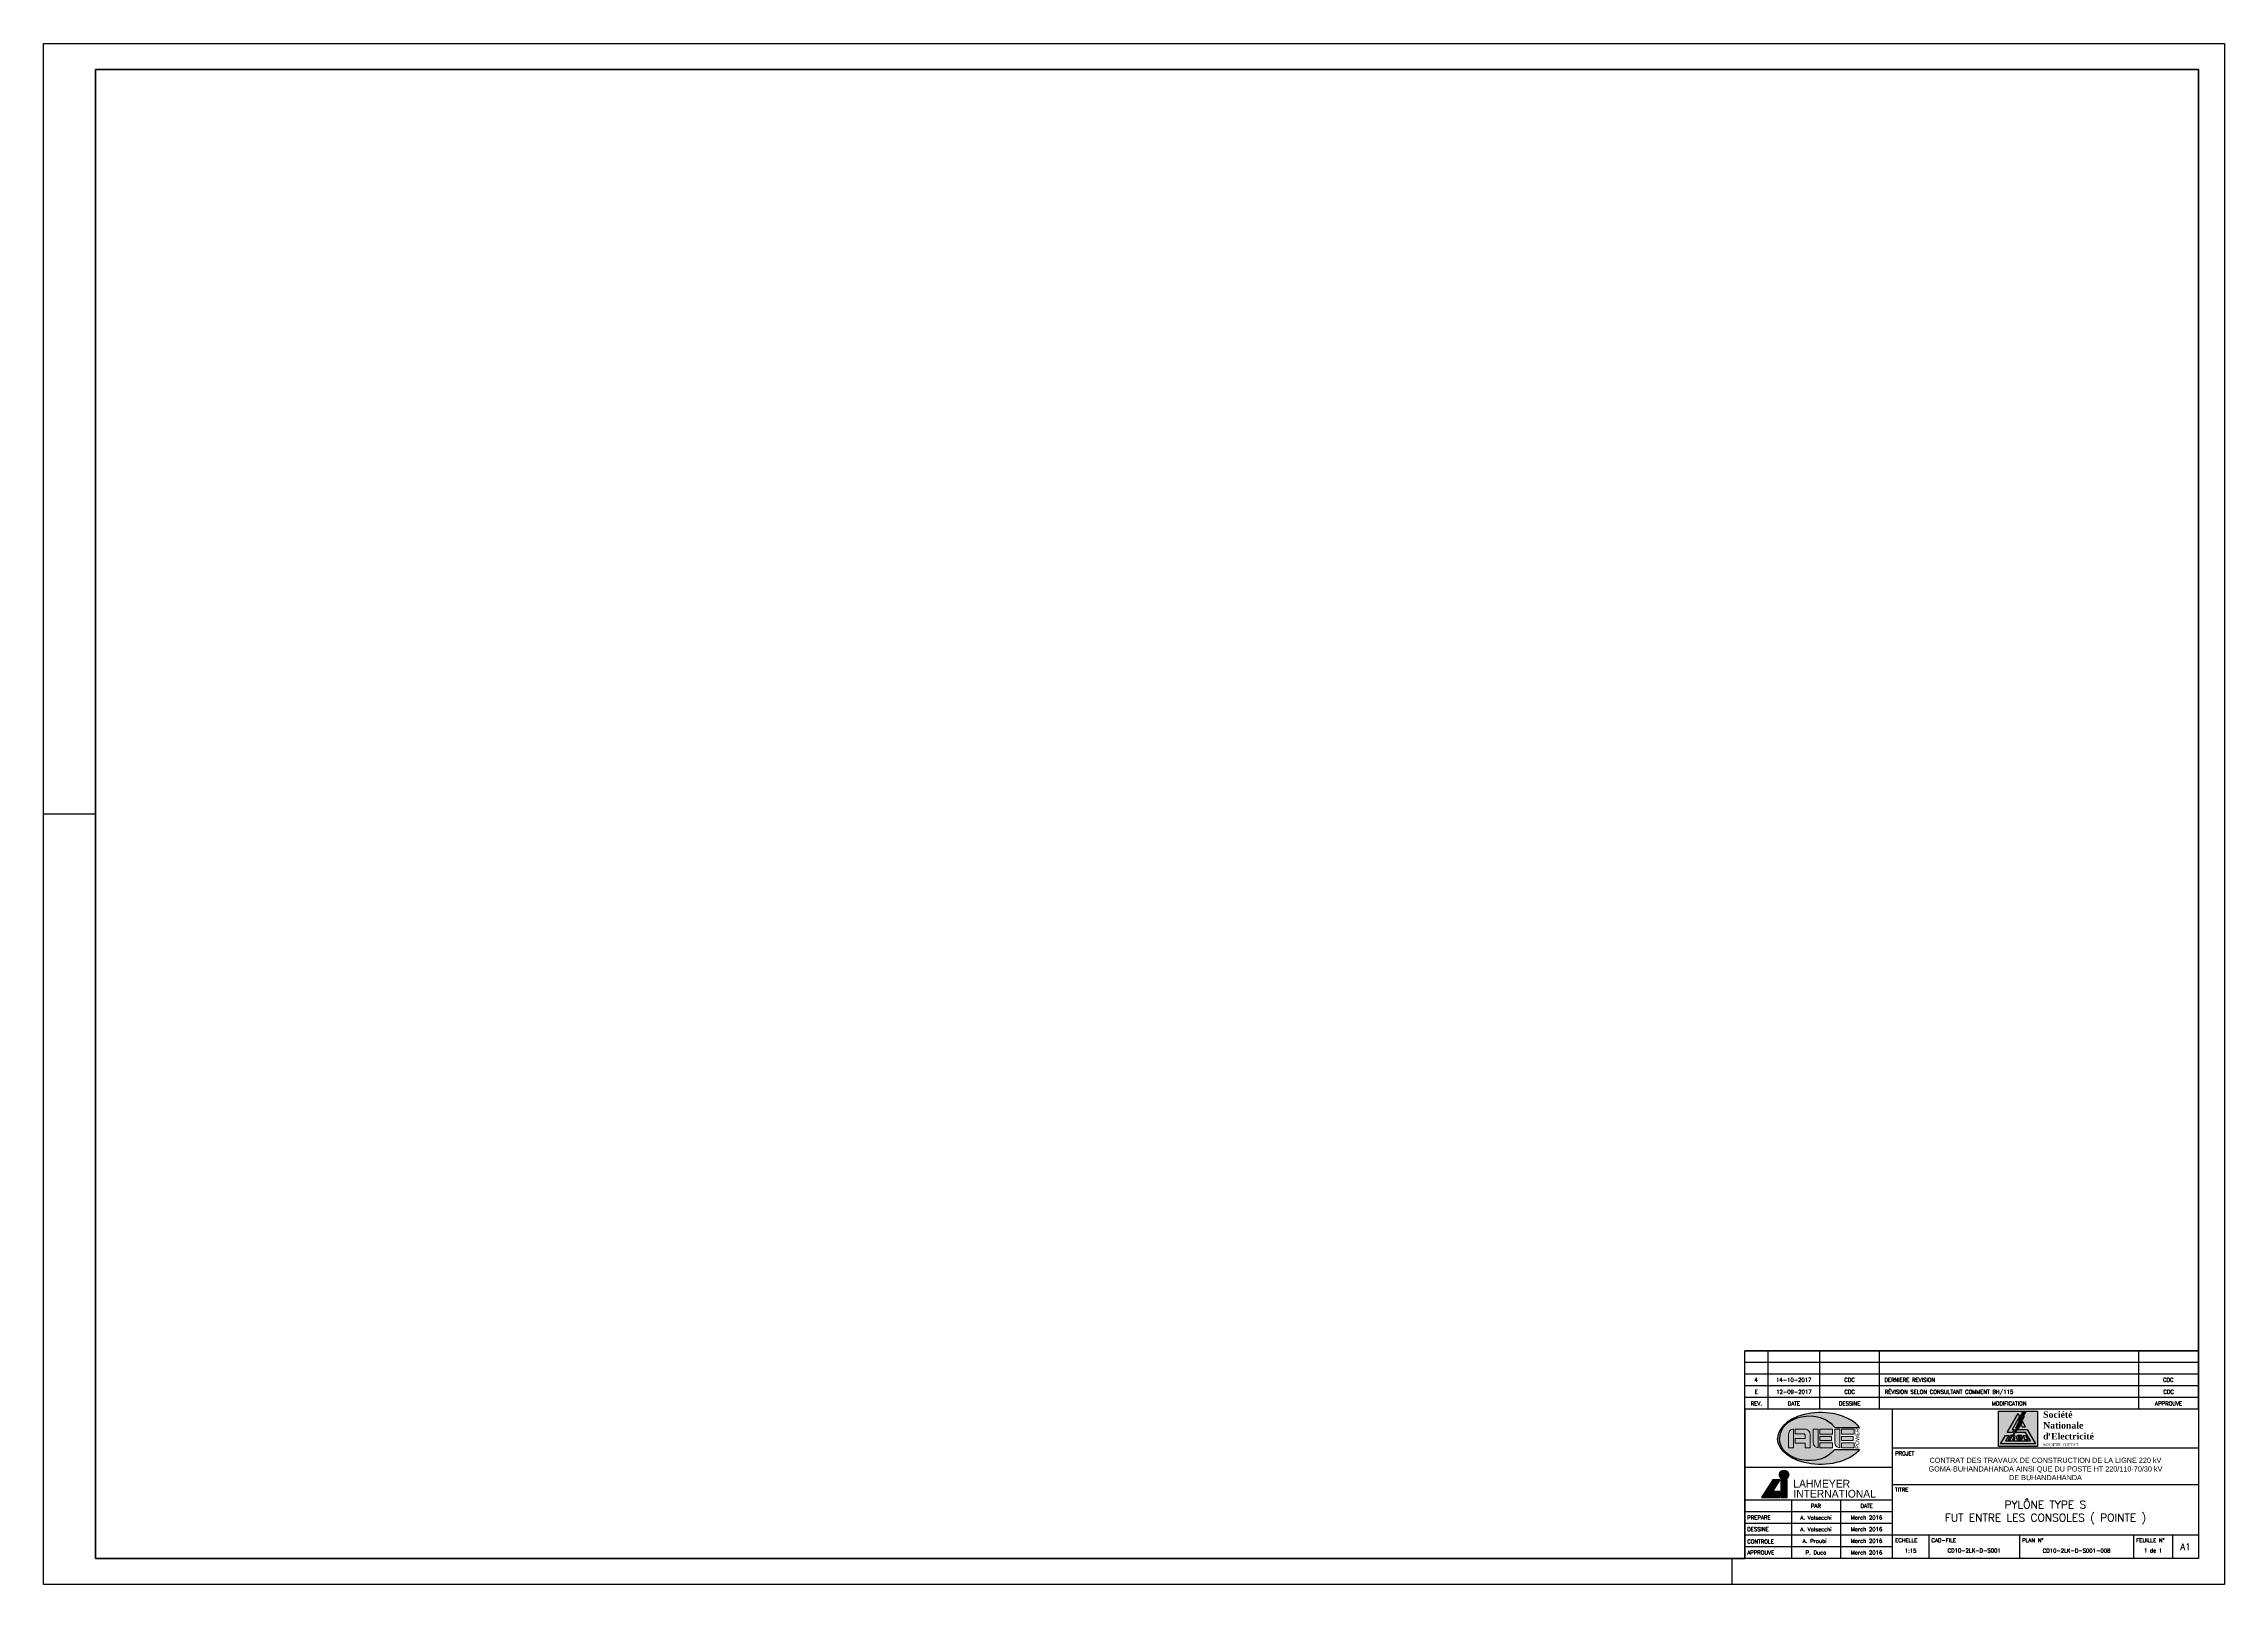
# Paper-space layout 'Layout1' of a CAD drawing. Header units: feet, sheet in millimetres. Extents: x 14 to 855, y 2 to 596.
# The model-space entities are those that its viewports show. They can reach past a viewport. Long polylines and large blocks are cut down to what shows.
import ezdxf
from ezdxf.enums import TextEntityAlignment as Align

# ---------------------------------------------------------------- set-up
doc = ezdxf.new("R2010")
doc.units = ezdxf.units.FT
doc.header["$LTSCALE"] = 150
doc.header["$MEASUREMENT"] = 0
for name, color, linetype in [('LS', 7, 'CONTINUOUS'), ('SELLO', 7, 'CONTINUOUS'), ('SELLO-MODIFI', 7, 'CONTINUOUS')]:
    doc.layers.add(name, color=color, linetype=linetype)
doc.styles.add('ARIAL', font='arial.ttf')
doc.styles.add('ROMANS', font='romans.shx', dxfattribs={"height": 2.5})
doc.styles.add('SWIS', font='swissl.ttf')
doc.styles.add('TIMES', font='times.ttf')
doc.styles.add('TIMESNEGRITA', font='timesbd.ttf')

# ---------------------------------------------------------------- blocks, each defined once
blk = doc.blocks.new('LOGO SNEL')
at = {"layer": 'SELLO'}
h = blk.add_hatch(color=170, dxfattribs=at)
h.paths.add_polyline_path([(-3.08, 6.8), (-18.08, 6.8), (-18.08, -6.8), (-3.08, -6.8)])
h.paths.add_polyline_path([(-7.65, 0.74), (-8.92, 0.74), (-9.49, 1.73), (-8.86, 2.83)], flags=16)
h.paths.add_polyline_path([(-8.27, 4.7), (-10.07, 1.41), (-9.68, 1.41), (-10.97, -0.35), (-7.02, -0.35), (-3.86, -5.82), (-17.3, -5.82), (-15.41, -2.54), (-14.14, -2.54), (-15.41, -4.72), (-5.76, -4.72), (-7.65, -1.44), (-11.77, -1.44), (-12.42, -2.33), (-11.14, 0.17), (-11.49, 0.35), (-10.07, 3.14), (-10.42, 3.31), (-8.86, 6.38), (-7.61, 6.48), (-8.59, 4.7)], flags=16)
h.paths.add_polyline_path([(-9.95, 4.72), (-12.88, -0.35), (-12.1, -0.35), (-12.73, -1.44), (-14.78, -1.44), (-10.58, 5.82)], flags=16)
h.paths.add_polyline_path([(-7.7, -2.54), (-6.81, -4.26), (-7.9, -4.26), (-8.53, -2.54)], flags=16)
h.paths.add_polyline_path([(-9.03, -2.9), (-8.93, -3.09), (-8.86, -3.32), (-8.85, -3.52), (-10.41, -3.52), (-10.38, -3.67), (-10.3, -3.76), (-10.29, -3.77), (-10.2, -3.81), (-10.08, -3.83), (-9.99, -3.84), (-9.86, -3.83), (-9.77, -3.8), (-9.67, -3.74), (-9.65, -3.71), (-8.86, -3.71), (-8.93, -3.87), (-9.08, -4.03), (-9.28, -4.14), (-9.49, -4.2), (-9.66, -4.23), (-9.86, -4.25), (-10.11, -4.26), (-10.37, -4.23), (-10.59, -4.18), (-10.79, -4.09), (-10.93, -3.99), (-11.07, -3.83), (-11.15, -3.62), (-11.17, -3.41), (-11.16, -3.21), (-11.09, -3), (-10.99, -2.87), (-10.89, -2.77), (-10.75, -2.68), (-10.55, -2.6), (-10.31, -2.55), (-10.07, -2.54), (-9.82, -2.54), (-9.57, -2.58), (-9.36, -2.66), (-9.18, -2.76)], flags=16)
h.paths.add_polyline_path([(-9.62, -3.12), (-9.59, -3.23), (-10.45, -3.23), (-10.38, -3.1), (-10.27, -3), (-10.12, -2.96), (-9.95, -2.95), (-9.73, -2.99)], flags=0)
h.paths.add_polyline_path([(-12.73, -2.84), (-12.72, -2.84, -0.53324), (-12.35, -3.38), (-12.71, -4.26), (-11.93, -4.26), (-11.72, -3.03, 0.387199), (-12, -2.58, 0.188481), (-12.93, -2.68), (-12.87, -2.54), (-13.47, -2.54), (-14.36, -4.26), (-13.57, -4.26), (-13.09, -3.08, -0.304428)], flags=16)
h = blk.add_hatch(color=50, dxfattribs=at)
h.paths.add_polyline_path([(-14.78, -1.44), (-12.73, -1.44), (-12.1, -0.35), (-12.88, -0.35), (-9.95, 4.72), (-10.58, 5.82)])
h.paths.add_polyline_path([(-8.86, 2.83), (-9.49, 1.73), (-8.92, 0.74), (-7.65, 0.74)])
h.paths.add_polyline_path([(-10.97, -0.35), (-11.77, -1.44), (-7.65, -1.44), (-5.76, -4.72), (-15.41, -4.72), (-14.14, -2.54), (-15.41, -2.54), (-17.3, -5.82), (-3.86, -5.82), (-7.02, -0.35)])
h.paths.add_polyline_path([(-7.7, -2.54), (-8.53, -2.54), (-7.9, -4.26), (-6.81, -4.26)], flags=17)
h.paths.add_polyline_path([(-8.95, -3.05), (-9.01, -2.95), (-9.07, -2.87), (-9.15, -2.79), (-9.23, -2.73), (-9.31, -2.68), (-9.41, -2.64), (-9.52, -2.6), (-9.63, -2.57), (-9.76, -2.55), (-9.89, -2.54), (-10.03, -2.54), (-10.11, -2.54), (-10.24, -2.55), (-10.37, -2.56), (-10.49, -2.59), (-10.6, -2.62), (-10.7, -2.66), (-10.79, -2.71), (-10.87, -2.76), (-10.9, -2.79), (-10.99, -2.87), (-11.05, -2.95), (-11.11, -3.05), (-11.14, -3.16), (-11.17, -3.27), (-11.17, -3.4), (-11.17, -3.44), (-11.16, -3.56), (-11.13, -3.67), (-11.09, -3.78), (-11.03, -3.87), (-10.96, -3.96), (-10.87, -4.03), (-10.83, -4.06), (-10.74, -4.11), (-10.64, -4.16), (-10.54, -4.19), (-10.42, -4.22), (-10.3, -4.24), (-10.17, -4.25), (-10.03, -4.26), (-9.92, -4.25), (-9.78, -4.25), (-9.66, -4.23), (-9.54, -4.21), (-9.43, -4.19), (-9.33, -4.15), (-9.24, -4.12), (-9.14, -4.06), (-9.04, -3.99), (-8.97, -3.91), (-8.91, -3.81), (-8.86, -3.71), (-9.62, -3.71), (-9.8, -3.82), (-10.04, -3.84), (-10.27, -3.79), (-10.38, -3.67), (-10.41, -3.52), (-8.85, -3.52), (-8.86, -3.38), (-8.88, -3.26), (-8.91, -3.15)], flags=17)
h.paths.add_polyline_path([(-9.59, -3.23), (-10.45, -3.23), (-10.38, -3.1), (-10.27, -3), (-10.12, -2.96), (-9.95, -2.95), (-9.73, -2.99), (-9.62, -3.12)], flags=16)
h.paths.add_polyline_path([(-12.35, -3.38), (-12.71, -4.26), (-11.93, -4.26), (-11.72, -3.03, 0.387199), (-12, -2.58, 0.188481), (-12.93, -2.68), (-12.87, -2.54), (-13.47, -2.54), (-14.36, -4.26), (-13.57, -4.26), (-13.09, -3.08, -0.304428), (-12.73, -2.84), (-12.72, -2.84, -0.53324)], flags=17)
blk.add_hatch(color=10, dxfattribs=at).paths.add_polyline_path([(-11.14, 0.17), (-11.49, 0.35), (-10.07, 3.14), (-10.42, 3.31), (-8.86, 6.38), (-7.61, 6.48), (-8.59, 4.7), (-8.27, 4.7), (-10.07, 1.41), (-9.68, 1.41), (-12.42, -2.33)])
at = {"layer": 'SELLO', "color": 170}
blk.add_lwpolyline([(-18.08, 6.8), (-3.08, 6.8), (-3.08, -6.8), (-18.08, -6.8)], close=True, dxfattribs=at)
at = {"layer": 'SELLO', "color": 50}
for points in [[(-14.78, -1.44), (-10.58, 5.82), (-9.95, 4.72), (-12.88, -0.35), (-12.1, -0.35), (-12.73, -1.44)], [(-8.92, 0.74), (-7.65, 0.74), (-8.86, 2.83), (-9.49, 1.73)], [(-10.9, -2.79), (-10.99, -2.87), (-11.05, -2.95), (-11.11, -3.05), (-11.14, -3.16), (-11.17, -3.27), (-11.17, -3.4), (-11.17, -3.44), (-11.16, -3.56), (-11.13, -3.67), (-11.09, -3.78), (-11.03, -3.87), (-10.96, -3.96), (-10.87, -4.03), (-10.83, -4.06), (-10.74, -4.11), (-10.64, -4.16), (-10.54, -4.19), (-10.42, -4.22), (-10.3, -4.24), (-10.17, -4.25), (-10.03, -4.26), (-9.92, -4.25), (-9.78, -4.25), (-9.66, -4.23), (-9.54, -4.21), (-9.43, -4.19), (-9.33, -4.15), (-9.24, -4.12), (-9.14, -4.06), (-9.04, -3.99), (-8.97, -3.91), (-8.91, -3.81), (-8.86, -3.71), (-9.65, -3.71), (-9.67, -3.74), (-9.77, -3.8), (-9.86, -3.83), (-9.99, -3.84), (-10.08, -3.83), (-10.2, -3.81), (-10.29, -3.77), (-10.3, -3.76), (-10.38, -3.67), (-10.41, -3.52), (-8.85, -3.52), (-8.86, -3.38), (-8.88, -3.26), (-8.91, -3.15), (-8.95, -3.05), (-9.01, -2.95), (-9.07, -2.87), (-9.15, -2.79), (-9.23, -2.73), (-9.31, -2.68), (-9.41, -2.64), (-9.52, -2.6), (-9.63, -2.57), (-9.76, -2.55), (-9.89, -2.54), (-10.03, -2.54), (-10.11, -2.54), (-10.24, -2.55), (-10.37, -2.56), (-10.49, -2.59), (-10.6, -2.62), (-10.7, -2.66), (-10.79, -2.71), (-10.87, -2.76)], [(-9.99, -2.95), (-10.12, -2.96), (-10.23, -2.99), (-10.29, -3.02), (-10.38, -3.1), (-10.43, -3.2), (-10.44, -3.23), (-9.59, -3.23), (-9.62, -3.12), (-9.7, -3.03), (-9.71, -3.02), (-9.8, -2.97), (-9.92, -2.95)], [(-6.81, -4.26), (-7.9, -4.26), (-8.53, -2.54), (-7.7, -2.54)]]:
    blk.add_lwpolyline(points, close=True, dxfattribs=at)
at = {"layer": 'SELLO', "color": 10}
blk.add_lwpolyline([(-11.14, 0.17), (-11.49, 0.35), (-10.07, 3.14), (-10.42, 3.31), (-8.86, 6.38), (-7.61, 6.48), (-8.59, 4.7), (-8.27, 4.7), (-10.07, 1.41), (-9.68, 1.41), (-12.42, -2.33)], close=True, dxfattribs=at)
at = {"layer": 'SELLO', "color": 50}
blk.add_lwpolyline([(-10.97, -0.35), (-7.02, -0.35), (-3.86, -5.82), (-17.3, -5.82), (-15.41, -2.54), (-14.14, -2.54), (-15.41, -4.72), (-5.76, -4.72), (-7.65, -1.44), (-11.77, -1.44)], dxfattribs=at)
blk.add_lwpolyline([(-12.73, -2.84), (-12.72, -2.84, -0.53324), (-12.35, -3.38), (-12.71, -4.26), (-11.93, -4.26), (-11.72, -3.03, 0.387199), (-12, -2.58, 0.188481), (-12.93, -2.68), (-12.87, -2.54), (-13.47, -2.54), (-14.36, -4.26), (-13.57, -4.26), (-13.09, -3.08, -0.304428)], format="xyb", close=True, dxfattribs=at)
at = {"layer": 'SELLO'}
for s, height, style, p in [('SOCIETE  D ETAT', 1.0938, 'TIMES', (-0.9, -6.16)), (',', 2.5, 'TIMESNEGRITA', (1, -1.03)), (',', 1.09, 'TIMES', (7.74, -5.24))]:
    blk.add_text(s, height=height, dxfattribs=dict(at, style=style)).set_placement(p, align=Align.MIDDLE_LEFT)
at = {"layer": 'SELLO', "insert": (-0.9, 1.28), "char_height": 2.5, "width": 21.0938, "attachment_point": 4, "style": 'TIMESNEGRITA'}
blk.add_mtext('Société\\PNationale\\Pd Electricité', dxfattribs=at)
blk = doc.blocks.new('LOGO LAHMEYER')
at = {"layer": 'SELLO', "true_color": 0x231f20}
h = blk.add_hatch(color=250, dxfattribs=at)
h.dxf.hatch_style = 1
h.paths.add_polyline_path([(-14.55, -5.31), (-12.12, -5.31), (-12.12, 1.57), (-14.55, 1.57)])
h.paths.add_polyline_path([(-14.98, -5.31), (-14.98, -2.89), (-17.59, -2.89), (-14.81, 1.57), (-17.67, 1.57), (-21.98, -5.31)])
at = {"layer": 'SELLO', "true_color": 0xee1c25}
h = blk.add_hatch(color=240, dxfattribs=at)
h.dxf.hatch_style = 1
edge = h.paths.add_edge_path()
edge.add_arc((-13.33, 3.51), 1.8, 0, 360)
at = {"layer": 'SELLO', "color": 250, "true_color": 0x231f20}
for points in [[(-14.98, -5.31), (-14.98, -2.89), (-17.59, -2.89), (-14.81, 1.57), (-17.67, 1.57), (-21.98, -5.31)], [(-14.55, -5.31), (-12.12, -5.31), (-12.12, 1.57), (-14.55, 1.57)]]:
    blk.add_lwpolyline(points, close=True, dxfattribs=at)
at = {"layer": 'SELLO', "color": 240, "true_color": 0xee1c25}
blk.add_circle((-13.33, 3.51), 1.8, dxfattribs=at)
at = {"layer": 'SELLO', "color": 250, "true_color": 0x231f20, "style": 'ARIAL', "width": 0.95}
blk.add_text('LAHMEYER', height=3, dxfattribs=at).set_placement((-9.74, 1.57), align=Align.TOP_LEFT)
blk.add_text('INTERNATIONAL', height=3, dxfattribs=at).set_placement((-9.74, -6.2), align=Align.BOTTOM_LEFT)
blk = doc.blocks.new('LOGO AEE')
at = {"layer": 'SELLO', "true_color": 0x2e4894, "transparency": 33554687}
h = blk.add_hatch(color=167, dxfattribs=at)
h.dxf.hatch_style = 1
edge = h.paths.add_edge_path()
edge.add_ellipse((0.8, 0), major_axis=(-16.61, 0), ratio=0.602151, start_angle=205.37693, end_angle=360)
edge.add_ellipse((0.8, 0), major_axis=(-16.61, 0), ratio=0.602151, start_angle=0, end_angle=154.62307)
edge.add_line((15.81, -4.29), (6.23, -4.29))
edge.add_ellipse((-3.66, 0), major_axis=(-11.43, 0), ratio=0.75, start_angle=0, end_angle=150, ccw=False)
edge.add_ellipse((-3.66, 0), major_axis=(-11.43, 0), ratio=0.75, start_angle=210, end_angle=360, ccw=False)
edge.add_line((6.23, 4.29), (15.81, 4.29))
at = {"layer": 'SELLO', "lineweight": 0, "true_color": 0x615b56}
h = blk.add_hatch(color=251, dxfattribs=at)
h.dxf.hatch_style = 1
h.paths.add_polyline_path([(13.74, 3.57), (8.83, 3.57), (8.83, 1.68), (13.74, 1.68)])
h.paths.add_polyline_path([(8.18, 3.57), (6.3, 3.57), (6.3, -1.63), (6.32, -1.93), (6.41, -2.33), (6.59, -2.68), (6.85, -3.01), (7.04, -3.19), (7.39, -3.4), (7.77, -3.53), (8.18, -3.57)])
h.paths.add_polyline_path([(13.33, 0.77), (8.83, 0.77), (8.83, -0.76), (13.33, -0.76)])
h.paths.add_polyline_path([(13.74, -1.73), (8.83, -1.73), (8.83, -3.57), (13.74, -3.57)])
h.paths.add_polyline_path([(5.41, 3.57), (0.49, 3.57), (0.49, 1.68), (5.41, 1.68)])
h.paths.add_polyline_path([(-0.15, 3.57), (-2.03, 3.57), (-2.03, -1.63), (-2.01, -1.93), (-1.91, -2.33), (-1.74, -2.68), (-1.48, -3.01), (-1.29, -3.19), (-0.94, -3.4), (-0.56, -3.53), (-0.15, -3.57)])
h.paths.add_polyline_path([(5, 0.77), (0.49, 0.77), (0.49, -0.76), (5, -0.76)])
h.paths.add_polyline_path([(5.41, -1.73), (0.49, -1.73), (0.49, -3.57), (5.41, -3.57)])
h.paths.add_polyline_path([(-9.67, 3.57), (-9.93, 3.56), (-10.33, 3.47), (-10.69, 3.29), (-11.01, 3.04), (-11.17, 2.88), (-11.38, 2.54), (-11.51, 2.15), (-11.55, 1.73), (-11.55, -3.57), (-9.67, -3.57)])
h.paths.add_polyline_path([(-5.34, 3.57), (-9.04, 3.57), (-9.04, 1.73), (-5.77, 1.73), (-5.59, 1.73), (-5.26, 1.56), (-5.2, 1.45), (-5.13, 1.02), (-5.13, -0.02), (-9.04, -0.02), (-9.04, -1.84), (-5.13, -1.84), (-5.13, -3.57), (-3.3, -3.57), (-3.3, 1.73), (-3.31, 1.99), (-3.41, 2.38), (-3.61, 2.73), (-3.89, 3.04), (-4.15, 3.25), (-4.51, 3.43), (-4.91, 3.54)])
at = {"layer": 'SELLO', "color": 251, "lineweight": 0, "true_color": 0x615b56}
for points in [[(-9.67, 3.57), (-9.93, 3.56), (-10.33, 3.47), (-10.69, 3.29), (-11.01, 3.04), (-11.17, 2.88), (-11.38, 2.54), (-11.51, 2.15), (-11.55, 1.73), (-11.55, -3.57), (-9.67, -3.57)], [(-5.34, 3.57), (-9.04, 3.57), (-9.04, 1.73), (-5.77, 1.73), (-5.59, 1.73), (-5.26, 1.56), (-5.2, 1.45), (-5.13, 1.02), (-5.13, -0.02), (-9.04, -0.02), (-9.04, -1.84), (-5.13, -1.84), (-5.13, -3.57), (-3.3, -3.57), (-3.3, 1.73), (-3.31, 1.99), (-3.41, 2.38), (-3.61, 2.73), (-3.89, 3.04), (-4.15, 3.25), (-4.51, 3.43), (-4.91, 3.54)], [(-0.15, 3.57), (-2.03, 3.57), (-2.03, -1.63), (-2.01, -1.93), (-1.91, -2.33), (-1.74, -2.68), (-1.48, -3.01), (-1.29, -3.19), (-0.94, -3.4), (-0.56, -3.53), (-0.15, -3.57)], [(5.41, 3.57), (0.49, 3.57), (0.49, 1.68), (5.41, 1.68)], [(5, 0.77), (0.49, 0.77), (0.49, -0.76), (5, -0.76)], [(8.18, 3.57), (6.3, 3.57), (6.3, -1.63), (6.32, -1.93), (6.41, -2.33), (6.59, -2.68), (6.85, -3.01), (7.04, -3.19), (7.39, -3.4), (7.77, -3.53), (8.18, -3.57)], [(13.74, 3.57), (8.83, 3.57), (8.83, 1.68), (13.74, 1.68)], [(13.33, 0.77), (8.83, 0.77), (8.83, -0.76), (13.33, -0.76)], [(5.41, -1.73), (0.49, -1.73), (0.49, -3.57), (5.41, -3.57)], [(13.74, -1.73), (8.83, -1.73), (8.83, -3.57), (13.74, -3.57)]]:
    blk.add_lwpolyline(points, close=True, dxfattribs=at)
at = {"layer": 'SELLO', "color": 167, "true_color": 0x2e4894}
for points in [[(6.23, 4.29), (15.81, 4.29)], [(6.23, -4.29), (15.81, -4.29)]]:
    blk.add_lwpolyline(points, dxfattribs=at)
for centre, major_axis, ratio, start_param in [((0.8, 0), (-16.61, 0), 0.602151, 3.584504), ((-3.66, 0), (-11.43, 0), 0.75, 3.665191)]:
    blk.add_ellipse(centre, major_axis=major_axis, ratio=ratio, start_param=start_param, end_param=6.283185, dxfattribs=at)
at = {"layer": 'SELLO', "color": 167, "true_color": 0x2e4894, "extrusion": (0, 0, -1)}
for centre, major_axis, ratio, start_param in [((-3.66, 0), (-11.43, 0), 0.75, 3.665191), ((0.8, 0), (-16.61, 0), 0.602151, 3.584504)]:
    blk.add_ellipse(centre, major_axis=major_axis, ratio=ratio, start_param=start_param, end_param=6.283185, dxfattribs=at)
at = {"layer": 'SELLO', "color": 13, "true_color": 0xd3505e, "style": 'SWIS'}
blk.add_text('POWER', height=1.5, rotation=90, dxfattribs=at).set_placement((14.91, 0), align=Align.MIDDLE)

psp = doc.layouts.get("Layout1")

# ---------------------------------------------------------------- linework, layer by layer
at = {"layer": 'LS', "color": 8}
psp.add_lwpolyline([(33.65, 586.36), (33.65, 12.36), (669.65, 12.36), (669.65, 92.36), (844.65, 92.36), (844.65, 586.36), (33.65, 586.36)], close=True, dxfattribs=at)
at = {"layer": 'SELLO'}
for p, q in [((33.65, 299.36), (13.65, 299.36)), ((664.65, 12.36), (664.65, 2.36))]:
    psp.add_line(p, q, dxfattribs=at)
at = {"layer": 'SELLO', "color": 2}
for p, q in [((844.65, 92.36), (669.65, 92.36)), ((844.65, 87.86), (669.65, 87.86)), ((678.65, 69.86), (678.65, 92.36)), ((698.65, 69.86), (698.65, 92.36)), ((721.65, 69.86), (721.65, 92.36)), ((821.65, 69.86), (821.65, 92.36)), ((844.65, 83.36), (669.65, 83.36)), ((844.65, 78.86), (669.65, 78.86)), ((726.65, 40.86), (726.65, 69.86)), ((844.65, 54.86), (726.65, 54.86)), ((726.65, 47.36), (669.65, 47.36)), ((726.65, 34.86), (669.65, 34.86)), ((687.65, 34.86), (687.65, 12.36)), ((706.65, 34.86), (706.65, 12.36)), ((726.65, 30.36), (669.65, 30.36)), ((726.65, 25.86), (669.65, 25.86)), ((726.65, 21.36), (669.65, 21.36)), ((726.65, 16.86), (669.65, 16.86)), ((726.65, 12.36), (726.65, 21.36)), ((740.65, 21.36), (740.65, 12.36)), ((775.65, 21.36), (775.65, 12.36)), ((819.65, 21.36), (819.65, 12.36)), ((834.65, 21.36), (834.65, 12.36))]:
    psp.add_line(p, q, dxfattribs=at)
at = {"layer": 'SELLO', "color": 8}
for p, q in [((669.65, 69.86), (669.65, 92.36)), ((844.65, 69.86), (844.65, 92.36)), ((669.65, 69.86), (669.65, 12.36)), ((844.65, 69.86), (669.65, 69.86)), ((844.65, 69.86), (844.65, 12.36)), ((844.65, 12.36), (669.65, 12.36))]:
    psp.add_line(p, q, dxfattribs=at)
at = {"layer": 'SELLO', "color": 3}
psp.add_line((844.65, 74.36), (669.65, 74.36), dxfattribs=at)
at = {"layer": 'SELLO'}
psp.add_lwpolyline([(13.65, 596.36), (854.65, 596.36), (854.65, 2.36), (13.65, 2.36)], close=True, dxfattribs=at)
at = {"layer": 'SELLO', "color": 8}
psp.add_lwpolyline([(33.65, 586.36), (844.65, 586.36), (844.65, 12.36), (33.65, 12.36)], close=True, dxfattribs=at)
at = {"layer": 'SELLO', "color": 5}
psp.add_lwpolyline([(726.65, 40.86), (844.65, 40.86), (844.65, 21.36), (726.65, 21.36)], close=True, dxfattribs=at)

# ---------------------------------------------------------------- block references
at = {"layer": 'SELLO', "color": 4}
for name, p in [('LOGO AEE', (698.15, 58.61)), ('LOGO LAHMEYER', (698.15, 41.11))]:
    psp.add_blockref(name, p, dxfattribs=at)
at = {"layer": 'SELLO'}
psp.add_blockref('LOGO SNEL', (785.65, 62.36), dxfattribs=at)

# ---------------------------------------------------------------- texts
at = {"layer": 'SELLO', "color": 2, "style": 'ROMANS'}
for s, height, p in [('REV.', 1.5, (674.15, 72.11)), ('DATE', 1.5, (688.65, 72.11)), ('DESSINE', 1.5, (710.15, 72.11)), ('MODIFICATION', 1.5, (771.65, 72.11)), ('APPROUVE', 1.5, (833.15, 72.11)), ('A. Valsecchi', 1.5, (697.15, 28.11)), ('PAR', 1.5, (697.15, 32.61)), ('March 2016', 1.5, (716.65, 28.11)), ('DATE', 1.5, (716.65, 32.61)), ('A. Valsecchi', 1.5, (697.15, 23.61)), ('A. Proubi ', 1.5, (697.15, 19.11)), ('March 2016', 1.5, (716.65, 23.61)), ('March 2016', 1.5, (716.65, 19.11)), ('A1', 2.5, (839.65, 16.86)), ('P. Duca', 1.5, (697.15, 14.61)), ('March 2016', 1.5, (716.65, 14.61))]:
    psp.add_text(s, height=height, dxfattribs=at).set_placement(p, align=Align.MIDDLE)
for s, p in [('PROJET', (727.65, 52.86)), ('TITRE', (727.65, 38.86)), ('PREPARE', (670.65, 28.11)), ('CONTROLE', (670.65, 18.86)), ('DESSINE', (670.65, 23.61)), ('ECHELLE', (727.65, 19.36)), ('CAD-FILE', (741.65, 19.36)), ('PLAN N%%D', (776.65, 19.36)), ('FEUILLE N%%D', (820.65, 19.36)), ('APPROUVE', (670.65, 14.61))]:
    psp.add_text(s, height=1.5, dxfattribs=at).set_placement(p, align=Align.MIDDLE_LEFT)
for s, p in [('1:15', (733.65, 14.61)), ('CD10-2LK-D-S001', (758.15, 14.68)), ('1 de 1', (827.15, 14.68))]:
    psp.add_text(s, height=1.5, dxfattribs=at).set_placement(p, align=Align.CENTER)
at = {"layer": 'SELLO', "color": 3, "style": 'ROMANS'}
psp.add_text('CD10-2LK-D-S001-008', height=1.5, dxfattribs=at).set_placement((797.65, 14.61), align=Align.CENTER)
at = {"layer": 'SELLO', "attachment_point": 5}
for s, insert, char_height, style in [('{\\C2;CONTRAT DES TRAVAUX DE CONSTRUCTION DE LA LIGNE 220 kV GOMA-BUHANDAHANDA AINSI QUE DU POSTE HT 220/110-70/30 kV\\PDE BUHANDAHANDA}', (785.65, 46.86), 2, 'ARIAL'), ('{\\C4;PYLÔNE TYPE S\\P\\C3;FUT ENTRE LES CONSOLES ( POINTE )}', (785.65, 30.11), 3, 'ROMANS')]:
    psp.add_mtext_dynamic_manual_height_columns(s, width=118, gutter_width=12.5, heights=[0], dxfattribs=dict(at, insert=insert, char_height=char_height, style=style))
at = {"layer": 'SELLO-MODIFI', "color": 2, "style": 'ROMANS'}
for s, p in [('4', (674.06, 81.19)), ('E', (674.15, 76.61)), ('14-10-2017', (688.56, 81.19)), ('12-09-2017', (688.65, 76.61)), ('CDC', (710.06, 81.19)), ('CDC', (710.15, 76.61)), ('CDC', (833.06, 81.19)), ('CDC', (833.15, 76.61))]:
    psp.add_text(s, height=1.5, dxfattribs=at).set_placement(p, align=Align.MIDDLE)
for s, p in [('DERNIERE REVISION', (723.56, 81.19)), ('RÉVISION SELON CONSULTANT COMMENT BH/115', (723.65, 76.61))]:
    psp.add_text(s, height=1.5, dxfattribs=at).set_placement(p, align=Align.MIDDLE_LEFT)

doc.saveas('drawing.dxf')
